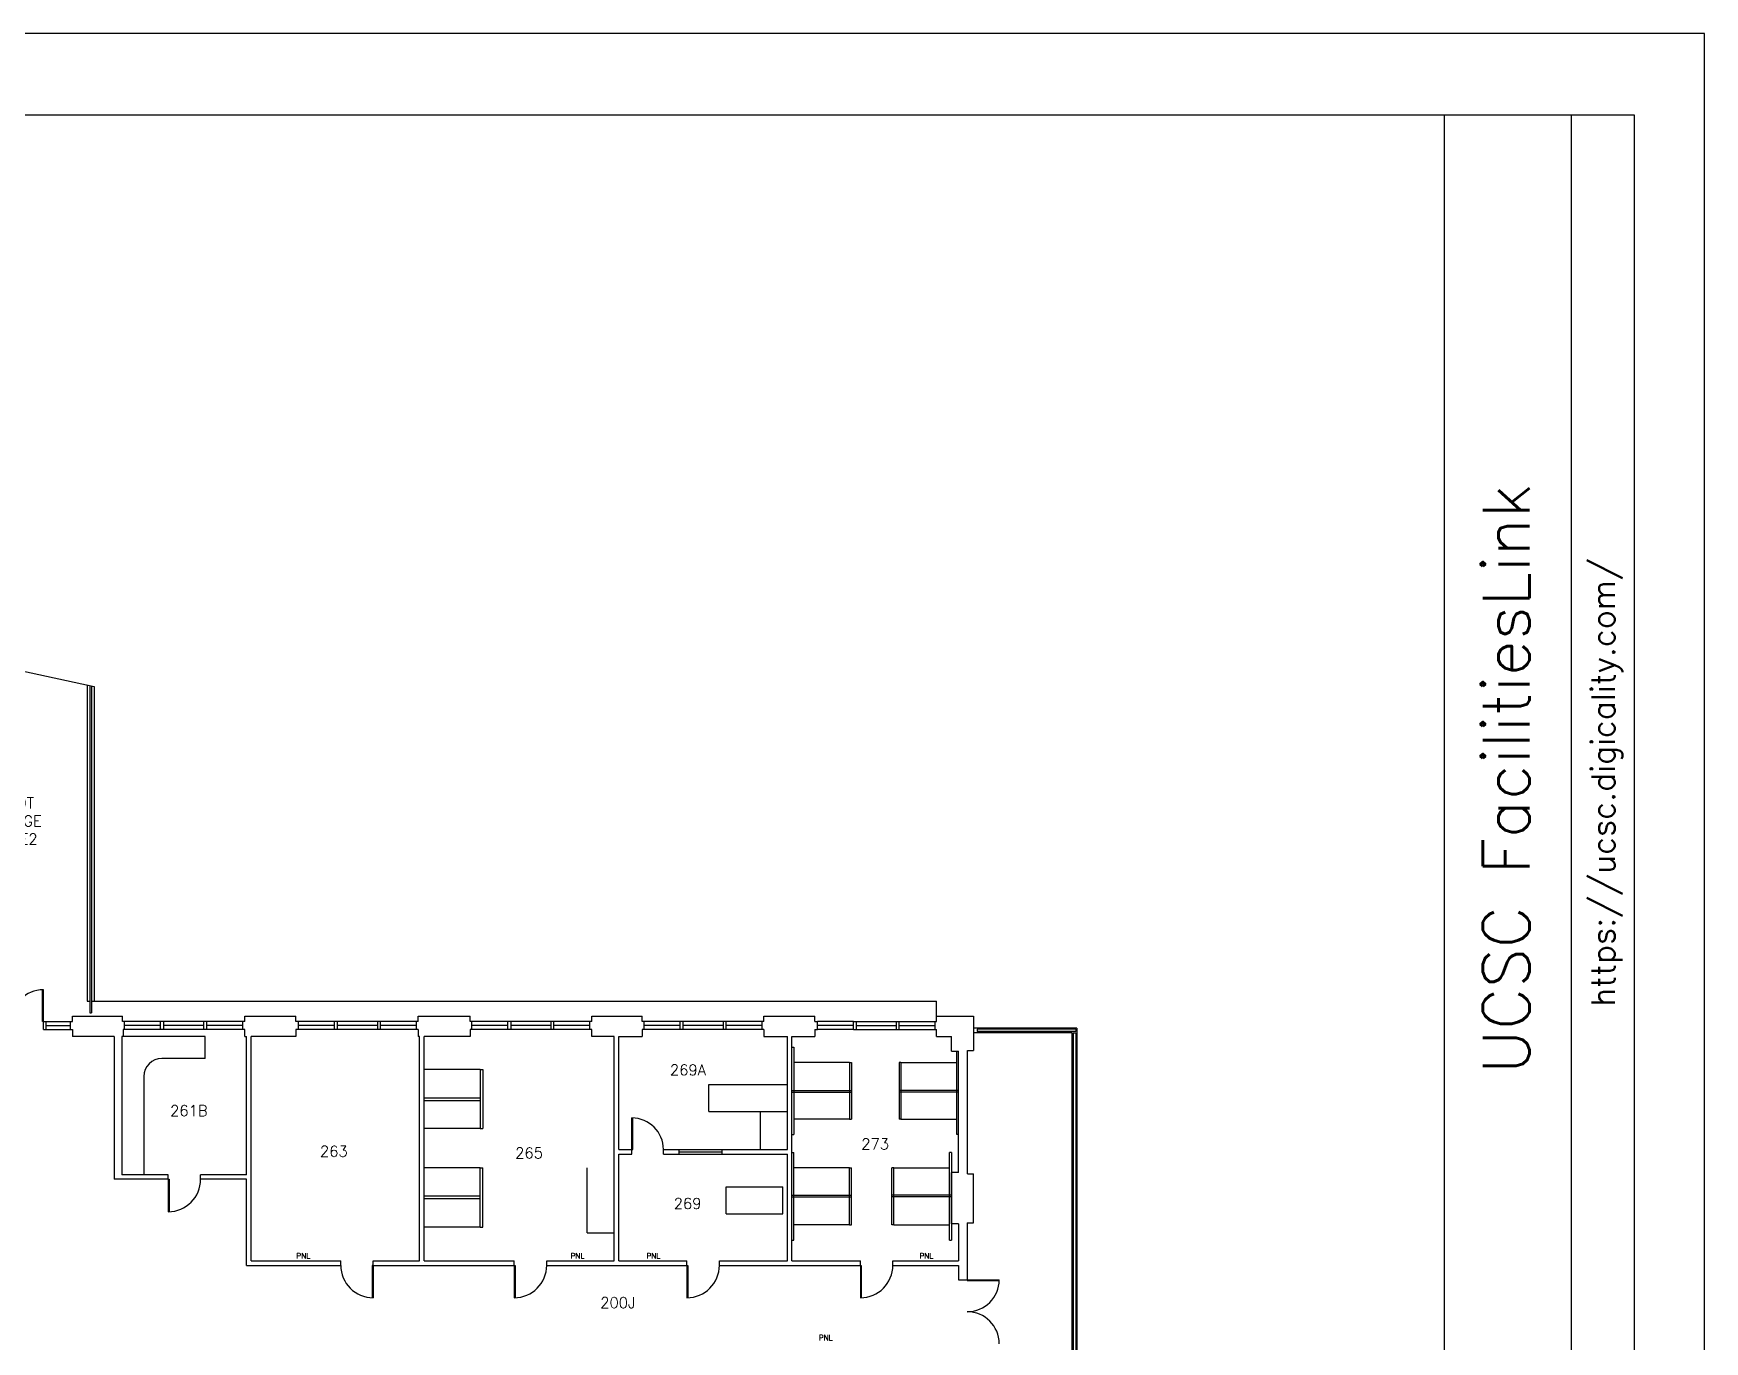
# Model space of a CAD drawing. Header units: inches. Extents: x -10292 to -5324, y 13582 to 17307.
# Drawn here: x -7178 to -5324, y 15856 to 17307 of the extents above; entities that cross this region are included whole.
import ezdxf
from ezdxf.enums import TextEntityAlignment as Align

# ---------------------------------------------------------------- set-up
doc = ezdxf.new("R2010")
doc.units = ezdxf.units.IN
doc.header["$MEASUREMENT"] = 0
for name, color, linetype in [('A-ANNO-MTLB', 7, 'Continuous'), ('A-AREA-IDEN', 7, 'Continuous'), ('A-DOOR', 3, 'Continuous'), ('A-EQPM', 9, 'Continuous'), ('A-FLOR', 9, 'Continuous'), ('A-FLOR-HRAL', 4, 'Continuous'), ('A-FURN', 9, 'Continuous'), ('A-GLAZ', 5, 'Continuous'), ('A-WALL-FULL', 7, 'Continuous'), ('A-WALL-PRTN', 9, 'Continuous')]:
    doc.layers.add(name, color=color, linetype=linetype)
doc.styles.get("Standard").update_dxf_attribs({"font": 'romans.shx', "height": 12})

# ---------------------------------------------------------------- blocks, each defined once
blk = doc.blocks.new('A-ANNO-MTLB')
at = {"layer": 'A-ANNO-MTLB'}
for p, q in [((5143.6, 99.5), (5143.6, 3995.9)), ((5298.1, 324.6), (5298.1, 3995.9))]:
    blk.add_line(p, q, dxfattribs=at)
for points in [[(5460.6, 4095.5), (0, 4095.5), (0, 0), (5460.6, 0)], [(170.6, 99.5), (5375.3, 99.5), (5375.3, 3995.9), (170.6, 3995.9)]]:
    blk.add_lwpolyline(points, close=True, dxfattribs=at)
for tag, height, p in [('SYSTEM', 56.9, (5218.6, 3186.2)), ('ADDRESS', 28.4, (5336.8, 3182.1)), ('SCALE', 28.4, (5250.6, 2258.1)), ('DATE', 28.4, (5337.2, 2251.5)), ('BLDG_ID', 28.4, (5342.9, 1750.3)), ('BLDG_NAME', 56.9, (5221.1, 1198.2)), ('FLOOR_ID', 28.4, (5342.9, 1187)), ('FLOOR_NAME', 28.4, (5338, 698.6))]:
    blk.add_attdef(tag, text='', height=height, rotation=90, dxfattribs=at).set_placement(p, align=Align.MIDDLE_CENTER)
blk.add_attdef('NUMBER', text='', height=51.8, dxfattribs=at).set_placement((5264.6, 215.3), align=Align.MIDDLE_CENTER)

msp = doc.modelspace()

# ---------------------------------------------------------------- linework, layer by layer
at = {"layer": 'A-DOOR'}
for p, q in [((-7168.3, 16211.3), (-7168.3, 16246.6)), ((-7167.3, 16211.3), (-7167.3, 16246.6)), ((-7167.3, 16211.3), (-7168.3, 16211.3)), ((-6514.3, 16069.3), (-6514.3, 16104.3)), ((-6513.3, 16069.3), (-6513.3, 16104.3)), ((-6514.3, 16069.3), (-6513.3, 16069.3)), ((-7028.8, 16036.3), (-7028.8, 16000.3)), ((-7028.8, 16036.3), (-7027.8, 16036.3)), ((-7027.8, 16036.3), (-7027.8, 16000.3)), ((-6801.3, 15940.8), (-6802.3, 15940.8)), ((-6802.3, 15940.8), (-6802.3, 15904.8)), ((-6801.3, 15940.8), (-6801.3, 15904.8)), ((-6644.8, 15940.8), (-6644.8, 15904.8)), ((-6644.8, 15940.8), (-6643.8, 15940.8)), ((-6643.8, 15940.8), (-6643.8, 15904.8)), ((-6453.3, 15940.8), (-6453.3, 15904.8)), ((-6453.3, 15940.8), (-6452.3, 15940.8)), ((-6452.3, 15940.8), (-6452.3, 15904.8)), ((-6260.8, 15940.8), (-6260.8, 15904.8)), ((-6260.8, 15940.8), (-6259.8, 15940.8)), ((-6259.8, 15940.8), (-6259.8, 15904.8)), ((-6142.3, 15924.8), (-6106.8, 15924.8)), ((-6142.3, 15924.8), (-6142.3, 15923.8)), ((-6142.3, 15923.8), (-6106.8, 15923.8))]:
    msp.add_line(p, q, dxfattribs=at)
for centre, radius, start, end in [((-7167.3, 16211.3), 35.2, 90, 180), ((-6514.3, 16069.3), 35, 0, 90), ((-7028.8, 16036.3), 36, 270, 0), ((-6801.3, 15940.8), 36, 180, 270), ((-6644.8, 15940.8), 36, 270, 0), ((-6453.3, 15940.8), 36, 270, 0), ((-6260.8, 15940.8), 36, 270, 0), ((-6142.3, 15924.8), 35.5, 270, 0), ((-6142.3, 15853.8), 35.5, 0, 90)]:
    msp.add_arc(centre, radius, start, end, dxfattribs=at)
at = {"layer": 'A-FLOR'}
for p, q in [((-7118.8, 16584.5), (-7118.8, 16233.8)), ((-7110.8, 16582.8), (-7110.8, 16233.8)), ((-7118.8, 16233.8), (-7115.8, 16233.8)), ((-7113.8, 16233.8), (-6176.3, 16233.8)), ((-6176.3, 16217.3), (-6176.3, 16233.8)), ((-6020.8, 16203.8), (-6135.3, 16203.8)), ((-6025.8, 16198.8), (-6135.3, 16198.8)), ((-6025.8, 15673.8), (-6025.8, 16198.8)), ((-6020.8, 16203.8), (-6020.8, 15819.3))]:
    msp.add_line(p, q, dxfattribs=at)
msp.add_lwpolyline([(-7284.3, 16620.7), (-7200.6, 16602.4), (-7198.8, 16607), (-7196.3, 16596.5), (-7194.5, 16601.1), (-7110.8, 16582.8)], dxfattribs=at)
at = {"layer": 'A-FLOR-HRAL'}
for p, q in [((-7115.8, 16583.9), (-7115.8, 16220.8)), ((-7113.8, 16583.4), (-7113.8, 16220.8)), ((-7115.8, 16220.8), (-7113.8, 16220.8)), ((-6021.8, 16202.8), (-6131.3, 16202.8)), ((-6131.3, 16202.8), (-6131.3, 16200.3)), ((-6021.8, 16200.3), (-6131.3, 16200.3)), ((-6024.8, 16198.8), (-6024.8, 15819.3)), ((-6024.8, 16198.8), (-6021.8, 16198.8)), ((-6021.8, 16202.8), (-6021.8, 16200.3)), ((-6021.8, 16198.8), (-6021.8, 15819.3))]:
    msp.add_line(p, q, dxfattribs=at)
at = {"layer": 'A-FURN'}
for p, q in [((-6987.8, 16194.8), (-7080.3, 16194.8)), ((-6987.8, 16170.3), (-6987.8, 16194.8)), ((-6987.8, 16170.3), (-7035.8, 16170.3)), ((-7055.8, 16150.3), (-7055.8, 16041.3)), ((-6682.8, 16158.2), (-6744.8, 16158.2)), ((-6272.8, 16165.8), (-6334.8, 16165.8)), ((-6215.8, 16165.8), (-6153.8, 16165.8)), ((-6428.8, 16111.3), (-6428.8, 16141.3)), ((-6428.8, 16141.3), (-6341.8, 16141.3)), ((-6428.8, 16111.3), (-6341.8, 16111.3)), ((-6371.8, 16069.3), (-6371.8, 16111.3)), ((-6272.8, 16102.8), (-6334.8, 16102.8)), ((-6215.8, 16102.8), (-6153.8, 16102.8)), ((-6682.8, 16092.7), (-6744.8, 16092.7)), ((-6682.8, 16048.8), (-6744.8, 16048.8)), ((-6563.8, 15976.8), (-6563.8, 16048.8)), ((-6272.8, 16048.8), (-6334.8, 16048.8)), ((-6223.8, 16048.8), (-6161.8, 16048.8)), ((-6409.8, 15997.8), (-6409.8, 16027.8)), ((-6409.8, 16027.8), (-6346.8, 16027.8)), ((-6346.8, 15997.8), (-6346.8, 16027.8)), ((-6682.8, 15983.3), (-6744.8, 15983.3)), ((-6409.8, 15997.8), (-6346.8, 15997.8)), ((-6272.8, 15985.8), (-6334.8, 15985.8)), ((-6223.8, 15985.8), (-6161.8, 15985.8)), ((-6563.8, 15976.8), (-6533.8, 15976.8))]:
    msp.add_line(p, q, dxfattribs=at)
msp.add_arc((-7035.8, 16150.3), 20, 90, 180, dxfattribs=at)
at = {"layer": 'A-GLAZ'}
for p, q in [((-7164.3, 16211.3), (-7137.3, 16211.3)), ((-7164.3, 16206.8), (-7137.3, 16206.8)), ((-7037.3, 16211.3), (-7077.3, 16211.3)), ((-7037.3, 16206.8), (-7077.3, 16206.8)), ((-6989.3, 16211.3), (-7033.8, 16211.3)), ((-6989.3, 16206.8), (-7033.8, 16206.8)), ((-6945.8, 16211.3), (-6985.8, 16211.3)), ((-6945.8, 16206.8), (-6985.8, 16206.8)), ((-6844.3, 16211.3), (-6884.3, 16211.3)), ((-6844.3, 16206.8), (-6884.3, 16206.8)), ((-6796.3, 16211.3), (-6840.8, 16211.3)), ((-6796.3, 16206.8), (-6840.8, 16206.8)), ((-6753.3, 16211.3), (-6793.3, 16211.3)), ((-6753.3, 16206.8), (-6793.3, 16206.8)), ((-6651.8, 16211.3), (-6691.8, 16211.3)), ((-6651.8, 16206.8), (-6691.8, 16206.8)), ((-6603.8, 16211.3), (-6648.3, 16211.3)), ((-6603.8, 16206.8), (-6648.3, 16206.8)), ((-6560.8, 16211.3), (-6600.8, 16211.3)), ((-6560.8, 16206.8), (-6600.8, 16206.8)), ((-6460.8, 16211.3), (-6500.8, 16211.3)), ((-6460.8, 16206.8), (-6500.8, 16206.8)), ((-6412.8, 16211.3), (-6457.3, 16211.3)), ((-6412.8, 16206.8), (-6457.3, 16206.8)), ((-6369.8, 16211.3), (-6409.8, 16211.3)), ((-6369.8, 16206.8), (-6409.8, 16206.8)), ((-6268.3, 16211.3), (-6308.3, 16211.3)), ((-6268.3, 16206.8), (-6308.3, 16206.8)), ((-6265.3, 16211.3), (-6220.8, 16211.3)), ((-6265.3, 16206.8), (-6220.8, 16206.8)), ((-6217.8, 16211.3), (-6177.8, 16211.3)), ((-6217.8, 16206.8), (-6177.8, 16206.8)), ((-7164.3, 16202.3), (-7137.3, 16202.3)), ((-7037.3, 16202.3), (-7077.3, 16202.3)), ((-6989.3, 16202.3), (-7033.8, 16202.3)), ((-6945.8, 16202.3), (-6985.8, 16202.3)), ((-6844.3, 16202.3), (-6884.3, 16202.3)), ((-6796.3, 16202.3), (-6840.8, 16202.3)), ((-6753.3, 16202.3), (-6793.3, 16202.3)), ((-6651.8, 16202.3), (-6691.8, 16202.3)), ((-6603.8, 16202.3), (-6648.3, 16202.3)), ((-6560.8, 16202.3), (-6600.8, 16202.3)), ((-6460.8, 16202.3), (-6500.8, 16202.3)), ((-6412.8, 16202.3), (-6457.3, 16202.3)), ((-6369.8, 16202.3), (-6409.8, 16202.3)), ((-6268.3, 16202.3), (-6308.3, 16202.3)), ((-6265.3, 16202.3), (-6220.8, 16202.3)), ((-6217.8, 16202.3), (-6177.8, 16202.3)), ((-6461.8, 16069.3), (-6414.3, 16069.3)), ((-6461.8, 16066.8), (-6414.3, 16066.8)), ((-6461.8, 16064.3), (-6414.3, 16064.3))]:
    msp.add_line(p, q, dxfattribs=at)
at = {"layer": 'A-WALL-FULL'}
for p, q in [((-7167.3, 16211.3), (-7164.3, 16211.3)), ((-7167.3, 16202.3), (-7167.3, 16211.3)), ((-7164.3, 16202.3), (-7164.3, 16211.3)), ((-7137.3, 16202.3), (-7137.3, 16211.3)), ((-7137.3, 16211.3), (-7134.8, 16211.3)), ((-7134.8, 16211.3), (-7134.8, 16217.3)), ((-7134.8, 16217.3), (-7079.3, 16217.3)), ((-7079.3, 16211.3), (-7079.3, 16217.3)), ((-7077.3, 16211.3), (-7079.3, 16211.3)), ((-7077.3, 16202.3), (-7077.3, 16211.3)), ((-7033.8, 16211.3), (-7037.3, 16211.3)), ((-7037.3, 16202.3), (-7037.3, 16211.3)), ((-7033.8, 16202.3), (-7033.8, 16211.3)), ((-6985.8, 16211.3), (-6989.3, 16211.3)), ((-6989.3, 16202.3), (-6989.3, 16211.3)), ((-6985.8, 16202.3), (-6985.8, 16211.3)), ((-6943.8, 16211.3), (-6945.8, 16211.3)), ((-6945.8, 16202.3), (-6945.8, 16211.3)), ((-6943.8, 16211.3), (-6943.8, 16217.3)), ((-6943.8, 16217.3), (-6887.3, 16217.3)), ((-6887.3, 16211.3), (-6887.3, 16217.3)), ((-6884.3, 16211.3), (-6887.3, 16211.3)), ((-6884.3, 16202.3), (-6884.3, 16211.3)), ((-6840.8, 16211.3), (-6844.3, 16211.3)), ((-6844.3, 16202.3), (-6844.3, 16211.3)), ((-6840.8, 16202.3), (-6840.8, 16211.3)), ((-6793.3, 16211.3), (-6796.3, 16211.3)), ((-6796.3, 16202.3), (-6796.3, 16211.3)), ((-6793.3, 16202.3), (-6793.3, 16211.3)), ((-6751.3, 16211.3), (-6753.3, 16211.3)), ((-6753.3, 16202.3), (-6753.3, 16211.3)), ((-6751.3, 16211.3), (-6751.3, 16217.3)), ((-6751.3, 16217.3), (-6693.8, 16217.3)), ((-6693.8, 16211.3), (-6693.8, 16217.3)), ((-6691.8, 16211.3), (-6693.8, 16211.3)), ((-6691.8, 16202.3), (-6691.8, 16211.3)), ((-6648.3, 16211.3), (-6651.8, 16211.3)), ((-6651.8, 16202.3), (-6651.8, 16211.3)), ((-6648.3, 16202.3), (-6648.3, 16211.3)), ((-6600.8, 16211.3), (-6603.8, 16211.3)), ((-6603.8, 16202.3), (-6603.8, 16211.3)), ((-6600.8, 16202.3), (-6600.8, 16211.3)), ((-6558.8, 16211.3), (-6560.8, 16211.3)), ((-6560.8, 16202.3), (-6560.8, 16211.3)), ((-6558.8, 16211.3), (-6558.8, 16217.3)), ((-6558.8, 16217.3), (-6502.8, 16217.3)), ((-6502.8, 16211.3), (-6502.8, 16217.3)), ((-6500.8, 16211.3), (-6502.8, 16211.3)), ((-6500.8, 16202.3), (-6500.8, 16211.3)), ((-6457.3, 16211.3), (-6460.8, 16211.3)), ((-6460.8, 16202.3), (-6460.8, 16211.3)), ((-6457.3, 16202.3), (-6457.3, 16211.3)), ((-6409.8, 16211.3), (-6412.8, 16211.3)), ((-6412.8, 16202.3), (-6412.8, 16211.3)), ((-6409.8, 16202.3), (-6409.8, 16211.3)), ((-6367.8, 16211.3), (-6369.8, 16211.3)), ((-6369.8, 16202.3), (-6369.8, 16211.3)), ((-6367.8, 16211.3), (-6367.8, 16217.3)), ((-6367.8, 16217.3), (-6311.3, 16217.3)), ((-6311.3, 16211.3), (-6311.3, 16217.3)), ((-6311.3, 16211.3), (-6308.3, 16211.3)), ((-6308.3, 16202.3), (-6308.3, 16211.3)), ((-6268.3, 16211.3), (-6245.8, 16211.3)), ((-6268.3, 16202.3), (-6268.3, 16211.3)), ((-6265.3, 16202.3), (-6265.3, 16211.3)), ((-6220.8, 16202.3), (-6220.8, 16211.3)), ((-6220.8, 16211.3), (-6217.8, 16211.3)), ((-6217.8, 16202.3), (-6217.8, 16211.3)), ((-6177.8, 16211.3), (-6176.3, 16211.3)), ((-6177.8, 16202.3), (-6177.8, 16211.3)), ((-6176.3, 16217.3), (-6135.3, 16217.3)), ((-6176.3, 16211.3), (-6176.3, 16217.3)), ((-6135.3, 16217.3), (-6135.3, 16179.3)), ((-7167.3, 16202.3), (-7164.3, 16202.3)), ((-7137.3, 16202.3), (-7134.8, 16202.3)), ((-7134.8, 16202.3), (-7134.8, 16194.8)), ((-7088.8, 16194.8), (-7134.8, 16194.8)), ((-7088.8, 16194.8), (-7088.8, 16036.3)), ((-7078.8, 16194.8), (-7080.3, 16194.8)), ((-7080.3, 16194.8), (-7080.3, 16041.3)), ((-7077.3, 16202.3), (-7078.8, 16202.3)), ((-7078.8, 16202.3), (-7078.8, 16194.8)), ((-7033.8, 16202.3), (-7037.3, 16202.3)), ((-6985.8, 16202.3), (-6989.3, 16202.3)), ((-6943.8, 16202.3), (-6945.8, 16202.3)), ((-6943.8, 16194.8), (-6943.8, 16202.3)), ((-6943.8, 16194.8), (-6941.8, 16194.8)), ((-6941.8, 16041.3), (-6941.8, 16194.8)), ((-6887.3, 16194.8), (-6936.8, 16194.8)), ((-6936.8, 15945.8), (-6936.8, 16194.8)), ((-6884.3, 16202.3), (-6887.3, 16202.3)), ((-6887.3, 16202.3), (-6887.3, 16194.8)), ((-6840.8, 16202.3), (-6844.3, 16202.3)), ((-6793.3, 16202.3), (-6796.3, 16202.3)), ((-6751.3, 16202.3), (-6753.3, 16202.3)), ((-6751.3, 16202.3), (-6751.3, 16194.8)), ((-6749.8, 16194.8), (-6751.3, 16194.8)), ((-6749.8, 15945.8), (-6749.8, 16194.8)), ((-6693.8, 16194.8), (-6744.8, 16194.8)), ((-6744.8, 15945.8), (-6744.8, 16194.8)), ((-6691.8, 16202.3), (-6693.8, 16202.3)), ((-6693.8, 16202.3), (-6693.8, 16194.8)), ((-6648.3, 16202.3), (-6651.8, 16202.3)), ((-6600.8, 16202.3), (-6603.8, 16202.3)), ((-6558.8, 16202.3), (-6560.8, 16202.3)), ((-6558.8, 16194.8), (-6558.8, 16202.3)), ((-6533.8, 16194.8), (-6558.8, 16194.8)), ((-6533.8, 15945.8), (-6533.8, 16194.8)), ((-6528.8, 16194.8), (-6502.8, 16194.8)), ((-6528.8, 16069.3), (-6528.8, 16194.8)), ((-6502.8, 16202.3), (-6502.8, 16194.8)), ((-6500.8, 16202.3), (-6502.8, 16202.3)), ((-6457.3, 16202.3), (-6460.8, 16202.3)), ((-6409.8, 16202.3), (-6412.8, 16202.3)), ((-6367.8, 16202.3), (-6369.8, 16202.3)), ((-6367.8, 16202.3), (-6367.8, 16194.8)), ((-6367.8, 16194.8), (-6341.8, 16194.8)), ((-6341.8, 16069.3), (-6341.8, 16194.8)), ((-6336.8, 16194.8), (-6311.3, 16194.8)), ((-6336.8, 15945.8), (-6336.8, 16194.8)), ((-6311.3, 16202.3), (-6311.3, 16194.8)), ((-6311.3, 16202.3), (-6308.3, 16202.3)), ((-6268.3, 16202.3), (-6245.8, 16202.3)), ((-6220.8, 16202.3), (-6217.8, 16202.3)), ((-6177.8, 16202.3), (-6176.3, 16202.3)), ((-6176.3, 16194.8), (-6176.3, 16202.3)), ((-6176.3, 16194.8), (-6159.8, 16194.8)), ((-6159.8, 16178.3), (-6159.8, 16194.8)), ((-6159.8, 16178.3), (-6151.8, 16178.3)), ((-6151.8, 16043.8), (-6151.8, 16178.3)), ((-6141.8, 16042.3), (-6141.8, 16179.3)), ((-6141.8, 16179.3), (-6135.3, 16179.3)), ((-6528.8, 16069.3), (-6514.3, 16069.3)), ((-6528.8, 15945.8), (-6528.8, 16064.3)), ((-6528.8, 16064.3), (-6514.3, 16064.3)), ((-6514.3, 16064.3), (-6514.3, 16069.3)), ((-6479.3, 16064.3), (-6479.3, 16069.3)), ((-6479.3, 16069.3), (-6461.8, 16069.3)), ((-6479.3, 16064.3), (-6461.8, 16064.3)), ((-6461.8, 16064.3), (-6461.8, 16069.3)), ((-6414.3, 16069.3), (-6341.8, 16069.3)), ((-6414.3, 16064.3), (-6414.3, 16069.3)), ((-6414.3, 16064.3), (-6341.8, 16064.3)), ((-6341.8, 15945.8), (-6341.8, 16064.3)), ((-7028.8, 16041.3), (-7080.3, 16041.3)), ((-7028.8, 16036.3), (-7028.8, 16041.3)), ((-6941.8, 16041.3), (-6992.8, 16041.3)), ((-6992.8, 16036.3), (-6992.8, 16041.3)), ((-6151.8, 16043.8), (-6159.8, 16043.8)), ((-6159.8, 15986.8), (-6159.8, 16043.8)), ((-6141.8, 16042.3), (-6135.3, 16042.3)), ((-6135.3, 15987.8), (-6135.3, 16042.3)), ((-7028.8, 16036.3), (-7088.8, 16036.3)), ((-6941.8, 16036.3), (-6992.8, 16036.3)), ((-6941.8, 15940.8), (-6941.8, 16036.3)), ((-6151.8, 15986.8), (-6159.8, 15986.8)), ((-6151.8, 15986.8), (-6151.8, 15945.8)), ((-6142.3, 15987.8), (-6142.3, 15924.8)), ((-6142.3, 15987.8), (-6135.3, 15987.8)), ((-6936.8, 15945.8), (-6837.3, 15945.8)), ((-6837.3, 15940.8), (-6837.3, 15945.8)), ((-6801.3, 15940.8), (-6801.3, 15945.8)), ((-6801.3, 15945.8), (-6749.8, 15945.8)), ((-6744.8, 15945.8), (-6644.8, 15945.8)), ((-6644.8, 15940.8), (-6644.8, 15945.8)), ((-6608.8, 15940.8), (-6608.8, 15945.8)), ((-6608.8, 15945.8), (-6533.8, 15945.8)), ((-6528.8, 15945.8), (-6453.3, 15945.8)), ((-6453.3, 15940.8), (-6453.3, 15945.8)), ((-6417.3, 15940.8), (-6417.3, 15945.8)), ((-6417.3, 15945.8), (-6341.8, 15945.8)), ((-6336.8, 15945.8), (-6260.8, 15945.8)), ((-6260.8, 15940.8), (-6260.8, 15945.8)), ((-6224.8, 15945.8), (-6151.8, 15945.8)), ((-6224.8, 15940.8), (-6224.8, 15945.8)), ((-6941.8, 15940.8), (-6837.3, 15940.8)), ((-6801.3, 15940.8), (-6644.8, 15940.8)), ((-6608.8, 15940.8), (-6453.3, 15940.8)), ((-6417.3, 15940.8), (-6260.8, 15940.8)), ((-6224.8, 15940.8), (-6151.8, 15940.8)), ((-6151.8, 15940.8), (-6151.8, 15924.8)), ((-6151.8, 15924.8), (-6142.3, 15924.8))]:
    msp.add_line(p, q, dxfattribs=at)
at = {"layer": 'A-WALL-PRTN'}
for p, q in [((-6336.8, 16182.8), (-6334.8, 16182.8)), ((-6334.8, 16182.8), (-6334.8, 16085.8)), ((-6153.8, 16085.8), (-6153.8, 16178.3)), ((-6682.8, 16158.2), (-6679.8, 16158.2)), ((-6682.8, 16158.2), (-6682.8, 16092.7)), ((-6679.8, 16158.2), (-6679.8, 16092.7)), ((-6272.8, 16165.8), (-6270.8, 16165.8)), ((-6272.8, 16165.8), (-6272.8, 16102.8)), ((-6270.8, 16165.8), (-6270.8, 16102.8)), ((-6215.8, 16165.8), (-6217.8, 16165.8)), ((-6217.8, 16165.8), (-6217.8, 16102.8)), ((-6215.8, 16165.8), (-6215.8, 16102.8)), ((-6336.8, 16134.8), (-6270.8, 16134.8)), ((-6336.8, 16132.8), (-6270.8, 16132.8)), ((-6151.8, 16134.8), (-6217.8, 16134.8)), ((-6151.8, 16132.8), (-6217.8, 16132.8)), ((-6744.8, 16126.7), (-6682.8, 16126.7)), ((-6744.8, 16123.7), (-6682.8, 16123.7)), ((-6272.8, 16102.8), (-6270.8, 16102.8)), ((-6215.8, 16102.8), (-6217.8, 16102.8)), ((-6682.8, 16092.7), (-6679.8, 16092.7)), ((-6336.8, 16085.8), (-6334.8, 16085.8)), ((-6151.8, 16085.8), (-6153.8, 16085.8)), ((-6336.8, 16065.8), (-6334.8, 16065.8)), ((-6334.8, 15968.8), (-6334.8, 16065.8)), ((-6161.8, 15968.8), (-6161.8, 16065.8)), ((-6159.8, 16065.8), (-6161.8, 16065.8)), ((-6159.8, 16065.8), (-6159.8, 15968.8)), ((-6682.8, 16048.8), (-6679.8, 16048.8)), ((-6682.8, 15983.3), (-6682.8, 16048.8)), ((-6679.8, 15983.3), (-6679.8, 16048.8)), ((-6272.8, 16048.8), (-6270.8, 16048.8)), ((-6272.8, 15985.8), (-6272.8, 16048.8)), ((-6270.8, 15985.8), (-6270.8, 16048.8)), ((-6223.8, 16048.8), (-6225.8, 16048.8)), ((-6225.8, 15985.8), (-6225.8, 16048.8)), ((-6223.8, 15985.8), (-6223.8, 16048.8)), ((-6744.8, 16017.8), (-6682.8, 16017.8)), ((-6744.8, 16014.8), (-6682.8, 16014.8)), ((-6336.8, 16018.8), (-6270.8, 16018.8)), ((-6336.8, 16016.8), (-6270.8, 16016.8)), ((-6159.8, 16018.8), (-6225.8, 16018.8)), ((-6159.8, 16016.8), (-6225.8, 16016.8)), ((-6682.8, 15983.3), (-6679.8, 15983.3)), ((-6272.8, 15985.8), (-6270.8, 15985.8)), ((-6223.8, 15985.8), (-6225.8, 15985.8)), ((-6336.8, 15968.8), (-6334.8, 15968.8)), ((-6161.8, 15968.8), (-6159.8, 15968.8))]:
    msp.add_line(p, q, dxfattribs=at)

# ---------------------------------------------------------------- block references
at = {"layer": 'A-ANNO-MTLB'}
ref = msp.add_blockref('A-ANNO-MTLB', (-10291.8, 13581.7), dxfattribs=dict(at, xscale=0.90972, yscale=0.90972, zscale=0.90972))
ref.add_attrib('SYSTEM', 'UCSC FacilitiesLink', dxfattribs={"height": 51.765, "rotation": 90}).set_placement((-5544.3, 16480.3), align=Align.MIDDLE_CENTER)
ref.add_attrib('ADDRESS', 'https://ucsc.digicality.com/', dxfattribs={"height": 25.852, "rotation": 90}).set_placement((-5436.8, 16476.5), align=Align.MIDDLE_CENTER)

# ---------------------------------------------------------------- texts
at = {"layer": 'A-AREA-IDEN', "char_height": 12, "attachment_point": 5}
for s, insert in [('269A', (-6452.1, 16157.6)), ('261B', (-7005.9, 16112.3)), ('273', (-6244.4, 16075.4)), ('263', (-6845, 16067.3)), ('265', (-6628.4, 16065.5)), ('269', (-6452.5, 16009.4)), ('200J', (-6529.9, 15899.4))]:
    msp.add_mtext(s, dxfattribs=dict(at, insert=insert))
at = {"layer": 'A-EQPM'}
for p in [(-6886.6, 15948.3), (-6582.4, 15948.3), (-6498.2, 15948.3), (-6195.3, 15948.3), (-6307, 15857.6)]:
    msp.add_text('PNL', height=6, dxfattribs=at).set_placement(p)
at = {"layer": 'A-FLOR', "insert": (-7197.6, 16433.7), "char_height": 12, "width": 55.107, "attachment_point": 5}
msp.add_mtext('FOOT\\PBRIDGE TO E2', dxfattribs=at)

doc.saveas('drawing.dxf')
